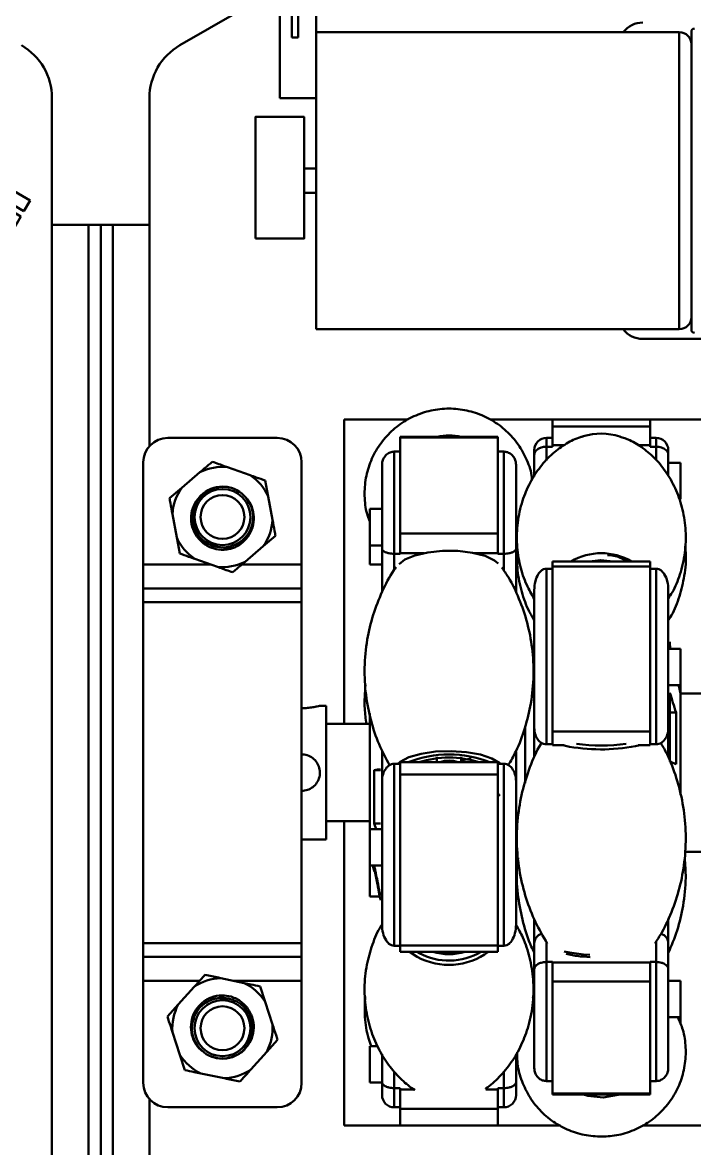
# Model space of a CAD drawing. Header units: millimetres. Extents: x 263 to 2983, y 441 to 2500.
# Drawn here: x 802.7 to 857.9, y 1646.9 to 1739.4 of the extents above; entities that cross this region are included whole.
import ezdxf

# ---------------------------------------------------------------- set-up
doc = ezdxf.new("R2010")
doc.units = ezdxf.units.MM
doc.header["$LTSCALE"] = 0.5
doc.layers.add('BOL', color=7, linetype='Continuous', lineweight=50)

# ---------------------------------------------------------------- blocks, each defined once
blk = doc.blocks.new('*U46')
at = {"layer": 'BOL'}
for p, q in [((-11.999, 6.192), (9.132, -6.008)), ((-1.803, 1.453), (-2.294, 0.589)), ((-0.071, 0.453), (-0.573, -0.405)), ((4.437, -3.297), (5.937, -0.699)), ((5.937, -0.699), (11.999, -4.199)), ((9.767, -4.065), (9.517, -4.498)), ((9.517, -4.498), (11.249, -5.498)), ((11.499, -5.065), (9.767, -4.065)), ((11.999, -4.199), (11.499, -5.065)), ((11.249, -5.498), (10.499, -6.797)), ((10.499, -6.797), (9.132, -6.008))]:
    blk.add_line(p, q, dxfattribs=at)
blk.add_lwpolyline([(-3.047, 6.797), (5.613, 1.797), (3.613, -1.667), (-5.047, 3.333)], close=True, dxfattribs=at)
blk = doc.blocks.new('*U47')
at = {"layer": 'BOL', "color": 0, "linetype": 'ByBlock', "lineweight": -2, "transparency": 16777216}
blk.add_blockref('*U46', (686.352, 1910.819), dxfattribs=at)
blk = doc.blocks.new('*U48')
at = {"layer": 'BOL'}
for p, q in [((-11.999, 6.192), (9.132, -6.008)), ((-1.803, 1.453), (-2.294, 0.589)), ((-0.071, 0.453), (-0.573, -0.405)), ((4.437, -3.297), (5.937, -0.699)), ((5.937, -0.699), (11.999, -4.199)), ((9.767, -4.065), (9.517, -4.498)), ((9.517, -4.498), (11.249, -5.498)), ((11.499, -5.065), (9.767, -4.065)), ((11.999, -4.199), (11.499, -5.065)), ((11.249, -5.498), (10.499, -6.797)), ((10.499, -6.797), (9.132, -6.008))]:
    blk.add_line(p, q, dxfattribs=at)
blk.add_lwpolyline([(-3.047, 6.797), (5.613, 1.797), (3.613, -1.667), (-5.047, 3.333)], close=True, dxfattribs=at)
blk = doc.blocks.new('*U49')
at = {"layer": 'BOL', "color": 0, "linetype": 'ByBlock', "lineweight": -2, "transparency": 16777216, "rotation": 120}
blk.add_blockref('*U48', (511.217, 1909.54), dxfattribs=at)

msp = doc.modelspace()

# ---------------------------------------------------------------- linework, layer by layer
at = {"layer": 'BOL'}
for p, q in [((824.683, 1742.726), (815.654, 1737.513)), ((856.654, 1738.587), (826.854, 1738.587)), ((856.654, 1714.187), (856.654, 1738.587)), ((857.654, 1714.137), (857.654, 1738.637)), ((805.154, 1722.757), (805.154, 1733.183)), ((813.154, 1733.183), (813.154, 1722.757)), ((805.154, 1632.757), (805.154, 1722.757)), ((805.154, 1722.757), (808.154, 1722.757)), ((808.154, 1632.757), (808.154, 1722.757)), ((808.154, 1722.757), (809.154, 1722.757)), ((809.154, 1632.757), (809.154, 1722.757)), ((810.154, 1722.757), (809.154, 1722.757)), ((810.154, 1722.757), (810.154, 1632.757)), ((813.154, 1722.757), (810.154, 1722.757)), ((813.154, 1722.757), (813.154, 1704.58)), ((826.854, 1714.187), (856.654, 1714.187)), ((853.654, 1713.387), (882.654, 1713.387)), ((834.388, 1706.757), (829.154, 1706.757)), ((829.154, 1706.757), (829.154, 1681.757)), ((846.254, 1706.757), (841.165, 1706.757)), ((854.254, 1706.757), (846.254, 1706.757)), ((846.254, 1706.757), (846.254, 1706.192)), ((846.254, 1706.192), (854.254, 1706.192)), ((846.254, 1704.67), (846.254, 1706.192)), ((854.254, 1706.757), (854.254, 1706.192)), ((859.154, 1706.757), (854.254, 1706.757)), ((854.254, 1706.192), (854.254, 1704.67)), ((814.654, 1705.257), (823.654, 1705.257)), ((841.754, 1705.342), (833.754, 1705.342)), ((833.754, 1705.291), (833.754, 1705.342)), ((841.754, 1705.291), (833.754, 1705.291)), ((833.754, 1697.406), (833.754, 1705.291)), ((841.754, 1705.342), (841.754, 1705.291)), ((841.754, 1697.406), (841.754, 1705.291)), ((846.254, 1705.257), (845.754, 1705.257)), ((845.754, 1705.257), (845.754, 1704.536)), ((854.754, 1705.257), (854.254, 1705.257)), ((854.754, 1704.536), (854.754, 1705.257)), ((833.254, 1704.128), (833.254, 1695.739)), ((833.254, 1704.128), (833.754, 1704.128)), ((842.254, 1704.128), (841.754, 1704.128)), ((842.254, 1695.739), (842.254, 1704.128)), ((844.754, 1703.851), (844.754, 1704.257)), ((845.754, 1704.536), (846.254, 1704.536)), ((845.754, 1704.536), (845.754, 1703.414)), ((846.254, 1704.67), (846.254, 1704.536)), ((847.23, 1704.67), (846.254, 1704.67)), ((854.254, 1704.67), (853.256, 1704.67)), ((854.254, 1704.67), (854.254, 1704.536)), ((854.754, 1704.536), (854.254, 1704.536)), ((854.754, 1703.456), (854.754, 1704.536)), ((855.754, 1703.851), (855.754, 1704.257)), ((812.654, 1694.863), (812.654, 1703.257)), ((825.654, 1694.863), (825.654, 1703.257)), ((844.754, 1702.1), (844.754, 1703.851)), ((855.754, 1703.851), (855.754, 1702.129)), ((856.754, 1703.218), (855.754, 1703.218)), ((856.754, 1703.218), (856.754, 1700.231)), ((817.306, 1702.438), (815.811, 1701.164)), ((821.418, 1702.198), (819.567, 1702.855)), ((832.254, 1696.144), (832.254, 1703.065)), ((843.254, 1703.065), (843.254, 1696.144)), ((822.909, 1700.448), (822.669, 1701.754)), ((815.811, 1701.164), (814.801, 1700.303)), ((817.63, 1700.699), (818.397, 1701.129)), ((823.266, 1698.517), (822.909, 1700.448)), ((832.254, 1699.427), (831.254, 1699.427)), ((831.254, 1699.404), (831.254, 1699.427)), ((856.754, 1700.231), (856.754, 1700.218)), ((815.042, 1698.997), (815.398, 1697.066)), ((831.254, 1696.427), (831.254, 1699.404)), ((815.398, 1697.066), (815.639, 1695.76)), ((822.496, 1696.35), (823.506, 1697.212)), ((833.754, 1697.406), (841.754, 1697.406)), ((833.754, 1695.796), (833.754, 1697.406)), ((841.754, 1697.406), (841.754, 1695.796)), ((818.317, 1696.401), (818.524, 1696.35)), ((821.002, 1695.076), (822.496, 1696.35)), ((831.254, 1696.427), (832.254, 1696.427)), ((831.254, 1694.865), (831.254, 1696.427)), ((832.254, 1693.136), (832.254, 1696.144)), ((833.254, 1695.739), (833.754, 1695.739)), ((833.254, 1695.739), (833.254, 1694.41)), ((833.754, 1695.739), (833.754, 1695.796)), ((835.673, 1695.796), (833.754, 1695.796)), ((841.754, 1695.796), (839.835, 1695.796)), ((841.754, 1695.739), (841.754, 1695.796)), ((842.254, 1695.739), (841.754, 1695.739)), ((842.254, 1694.364), (842.254, 1695.739)), ((843.254, 1696.144), (843.254, 1693.136)), ((812.654, 1694.863), (812.654, 1692.881)), ((812.654, 1694.863), (818.166, 1694.863)), ((816.89, 1695.316), (818.741, 1694.659)), ((820.752, 1694.863), (825.654, 1694.863)), ((825.654, 1694.863), (825.654, 1692.881)), ((831.254, 1694.865), (832.254, 1694.865)), ((854.254, 1695.106), (846.254, 1695.106)), ((846.254, 1694.69), (846.254, 1695.106)), ((854.254, 1695.106), (854.254, 1694.69)), ((845.754, 1694.514), (845.754, 1680.084)), ((845.754, 1694.514), (846.254, 1694.514)), ((854.254, 1694.69), (846.254, 1694.69)), ((846.254, 1694.69), (846.254, 1681.126)), ((854.254, 1694.69), (854.254, 1681.126)), ((854.754, 1694.514), (854.254, 1694.514)), ((854.754, 1680.084), (854.754, 1694.514)), ((832.254, 1692.607), (832.254, 1693.136)), ((843.254, 1693.136), (843.254, 1692.564)), ((812.654, 1692.881), (825.654, 1692.881)), ((812.654, 1691.757), (812.654, 1692.881)), ((825.654, 1691.757), (825.654, 1692.881)), ((844.754, 1681.424), (844.754, 1692.745)), ((855.754, 1692.745), (855.754, 1681.424)), ((812.654, 1663.757), (812.654, 1691.757)), ((812.654, 1691.757), (825.654, 1691.757)), ((825.654, 1663.757), (825.654, 1691.757)), ((855.89, 1688.506), (855.89, 1688.227)), ((856.754, 1687.935), (855.754, 1687.935)), ((855.89, 1688.227), (855.946, 1687.935)), ((856.754, 1687.935), (856.754, 1684.935)), ((855.754, 1684.935), (856.754, 1684.935)), ((856.754, 1684.255), (856.616, 1684.883)), ((856.754, 1684.935), (856.754, 1684.254)), ((855.89, 1684.302), (855.89, 1678.673)), ((863.254, 1684.257), (856.754, 1684.257)), ((856.754, 1675.949), (856.754, 1684.257)), ((856.754, 1684.254), (856.754, 1675.919)), ((827.654, 1683.257), (827.136, 1683.257)), ((827.654, 1683.257), (827.654, 1677.757)), ((831.254, 1673.088), (831.254, 1682.617)), ((831.254, 1682.571), (831.254, 1673.088)), ((855.89, 1682.696), (856.396, 1682.696)), ((856.396, 1678.449), (856.396, 1682.696)), ((831.254, 1681.757), (827.654, 1681.757)), ((844.004, 1681.587), (844.004, 1676.902)), ((844.004, 1676.903), (844.004, 1681.582)), ((844.754, 1679.04), (844.754, 1681.424)), ((846.254, 1681.126), (854.254, 1681.126)), ((846.254, 1680.01), (846.254, 1681.126)), ((854.254, 1681.126), (854.254, 1680.01)), ((855.754, 1681.424), (855.754, 1679.106)), ((845.754, 1680.084), (846.254, 1680.084)), ((846.254, 1680.01), (847.219, 1680.01)), ((847.649, 1679.888), (847.084, 1680.01)), ((853.289, 1680.01), (854.254, 1680.01)), ((854.754, 1680.084), (854.254, 1680.084)), ((832.254, 1677.028), (832.254, 1679.587)), ((843.254, 1679.462), (843.254, 1677.024)), ((833.254, 1678.488), (833.254, 1663.525)), ((833.254, 1678.488), (833.754, 1678.488)), ((841.754, 1678.613), (833.754, 1678.613)), ((833.754, 1677.608), (833.754, 1678.613)), ((836.754, 1679.056), (836.754, 1678.613)), ((838.754, 1678.613), (838.754, 1679.056)), ((841.754, 1678.613), (841.754, 1677.608)), ((842.254, 1678.488), (841.754, 1678.488)), ((842.254, 1663.525), (842.254, 1678.488)), ((827.654, 1677.757), (827.654, 1672.257)), ((831.612, 1677.968), (831.612, 1673.564)), ((832.118, 1677.968), (831.612, 1677.968)), ((841.754, 1677.608), (833.754, 1677.608)), ((833.754, 1663.544), (833.754, 1677.608)), ((841.754, 1663.544), (841.754, 1677.608)), ((832.254, 1665.289), (832.254, 1677.028)), ((843.254, 1677.028), (843.254, 1665.289)), ((827.654, 1673.757), (831.254, 1673.757)), ((829.154, 1673.757), (829.154, 1648.757)), ((831.612, 1673.564), (831.782, 1673.118)), ((832.118, 1673.564), (831.612, 1673.564)), ((832.254, 1673.118), (831.254, 1673.118)), ((831.254, 1673.088), (831.254, 1673.118)), ((831.254, 1670.118), (831.254, 1673.088)), ((825.654, 1672.257), (827.654, 1672.257)), ((843.254, 1670.757), (843.437, 1670.757)), ((857.119, 1671.257), (863.254, 1671.257)), ((831.254, 1670.118), (832.254, 1670.118)), ((831.254, 1667.59), (831.254, 1670.118)), ((831.504, 1670.118), (831.58, 1669.77)), ((831.612, 1670.111), (831.612, 1669.646)), ((831.612, 1669.646), (831.709, 1669.646)), ((831.254, 1667.59), (832.06, 1667.59)), ((844.754, 1663.731), (844.754, 1665.654)), ((855.754, 1665.75), (855.754, 1663.731)), ((812.654, 1663.757), (825.654, 1663.757)), ((812.654, 1663.757), (812.654, 1662.633)), ((825.654, 1663.757), (825.654, 1662.633)), ((833.254, 1663.525), (833.754, 1663.525)), ((833.754, 1663.544), (841.754, 1663.544)), ((833.754, 1663.034), (833.754, 1663.544)), ((841.754, 1663.544), (841.754, 1663.034)), ((842.254, 1663.525), (841.754, 1663.525)), ((844.754, 1661.604), (844.754, 1663.731)), ((845.754, 1663.829), (845.754, 1662.198)), ((854.754, 1662.198), (854.754, 1663.877)), ((855.754, 1663.731), (855.754, 1661.604)), ((812.654, 1662.633), (825.654, 1662.633)), ((812.654, 1660.651), (812.654, 1662.633)), ((825.654, 1660.651), (825.654, 1662.633)), ((833.754, 1663.034), (841.754, 1663.034)), ((835.149, 1662.616), (834.521, 1663.034)), ((835.294, 1662.932), (835.118, 1663.034)), ((847.649, 1662.969), (847.218, 1663.058)), ((847.362, 1662.867), (847.749, 1662.775)), ((844.754, 1653.479), (844.754, 1661.604)), ((845.754, 1662.198), (845.754, 1652.416)), ((845.754, 1662.198), (846.254, 1662.198)), ((846.254, 1662.198), (846.254, 1662.157)), ((846.254, 1662.157), (854.254, 1662.157)), ((846.254, 1660.599), (846.254, 1662.157)), ((854.754, 1662.198), (854.254, 1662.198)), ((854.254, 1662.198), (854.254, 1662.157)), ((854.254, 1662.157), (854.254, 1660.599)), ((854.754, 1652.416), (854.754, 1662.198)), ((855.754, 1661.604), (855.754, 1653.479)), ((812.654, 1652.257), (812.654, 1660.651)), ((812.654, 1660.651), (817.273, 1660.651)), ((820.938, 1660.469), (819.016, 1660.874)), ((820.074, 1660.651), (825.654, 1660.651)), ((825.654, 1652.257), (825.654, 1660.651)), ((854.254, 1660.599), (846.254, 1660.599)), ((846.254, 1660.599), (846.254, 1651.404)), ((854.254, 1660.599), (854.254, 1651.404)), ((856.754, 1660.657), (855.754, 1660.657)), ((856.754, 1660.657), (856.754, 1659.029)), ((816.831, 1660.158), (815.52, 1658.696)), ((822.65, 1658.935), (822.237, 1660.196)), ((819.668, 1659.204), (819.456, 1659.227)), ((823.261, 1657.068), (822.65, 1658.935)), ((844.754, 1658.968), (844.62, 1658.786)), ((856.754, 1659.029), (856.754, 1657.657)), ((815.52, 1658.696), (814.634, 1657.707)), ((855.754, 1657.657), (856.754, 1657.657)), ((856.754, 1657.646), (856.754, 1657.11)), ((815.047, 1656.446), (815.658, 1654.579)), ((822.788, 1654.818), (823.674, 1655.807)), ((831.893, 1655.295), (831.254, 1655.295)), ((831.254, 1655.265), (831.254, 1655.295)), ((831.254, 1652.296), (831.254, 1655.265)), ((815.658, 1654.579), (816.071, 1653.318)), ((821.477, 1653.356), (822.788, 1654.818)), ((832.254, 1652.338), (832.254, 1654.612)), ((843.254, 1654.634), (843.254, 1652.338)), ((833.254, 1653.21), (833.254, 1651.838)), ((842.254, 1651.838), (842.254, 1653.216)), ((843.254, 1653.419), (843.432, 1653.711)), ((817.37, 1653.045), (819.292, 1652.641)), ((831.254, 1652.296), (832.254, 1652.296)), ((832.254, 1651.257), (832.254, 1652.338)), ((843.254, 1652.338), (843.254, 1651.257)), ((845.754, 1652.416), (846.254, 1652.416)), ((854.754, 1652.416), (854.254, 1652.416)), ((833.254, 1651.838), (833.754, 1651.838)), ((833.254, 1651.838), (833.254, 1650.257)), ((833.754, 1651.715), (833.754, 1651.838)), ((833.754, 1650.131), (833.754, 1651.715)), ((833.754, 1651.715), (834.938, 1651.715)), ((840.766, 1651.715), (841.754, 1651.715)), ((842.254, 1651.838), (841.754, 1651.838)), ((841.754, 1651.715), (841.754, 1651.838)), ((841.754, 1651.715), (841.754, 1650.131)), ((842.254, 1650.257), (842.254, 1651.838)), ((846.254, 1651.404), (854.254, 1651.404)), ((846.254, 1651.313), (846.254, 1651.404)), ((854.254, 1651.404), (854.254, 1651.313)), ((813.154, 1650.934), (813.154, 1632.757)), ((846.254, 1651.313), (854.254, 1651.313)), ((814.654, 1650.257), (823.654, 1650.257)), ((833.254, 1650.257), (833.754, 1650.257)), ((841.754, 1650.131), (833.754, 1650.131)), ((833.754, 1648.757), (833.754, 1650.131)), ((841.754, 1650.257), (842.254, 1650.257)), ((841.754, 1648.757), (841.754, 1650.131)), ((829.154, 1648.757), (833.754, 1648.757)), ((833.754, 1648.757), (841.754, 1648.757)), ((841.754, 1648.757), (846.909, 1648.757)), ((853.625, 1648.757), (859.154, 1648.757))]:
    msp.add_line(p, q, dxfattribs=at)
at = {"layer": 'BOL', "flags": 128}
for points in [[(833.661, 1694.871), (834.125, 1695.257), (834.939, 1695.608), (836.002, 1695.856), (837.222, 1695.981), (838.488, 1695.97), (839.689, 1695.824), (840.719, 1695.557), (841.484, 1695.193), (841.793, 1694.934)], [(849.271, 1695.106), (850.214, 1695.221), (851.236, 1695.106)], [(849.688, 1695.106), (850.657, 1695.126), (850.82, 1695.106)], [(833.552, 1678.488), (833.734, 1678.637), (834.466, 1679.016), (835.465, 1679.306), (836.649, 1679.482), (837.923, 1679.531), (839.183, 1679.448), (840.327, 1679.24), (841.263, 1678.924), (841.915, 1678.526), (841.956, 1678.488)], [(839.566, 1678.918), (838.86, 1678.793), (838.754, 1678.78)], [(849.324, 1662.782), (848.789, 1662.82), (847.649, 1662.969)], [(850.404, 1651.062), (849.145, 1651.206), (848.805, 1651.313)], [(851.703, 1651.313), (851.649, 1651.294), (850.404, 1651.062)]]:
    msp.add_lwpolyline(points, dxfattribs=at)
at = {"layer": 'BOL'}
for centre, radius in [((819.154, 1698.757), 2.3), ((819.154, 1698.757), 1.8), ((819.154, 1656.757), 2.3), ((819.154, 1656.757), 1.8)]:
    msp.add_circle(centre, radius, dxfattribs=at)
for centre, radius, start, end in [((853.654, 1737.387), 2, 90, 143.1301), ((856.654, 1737.587), 1, 0, 90), ((857.904, 1738.637), 0.25, 90, 180), ((800.154, 1733.183), 5, 0, 60), ((818.154, 1733.183), 5, 120, 180), ((856.654, 1715.187), 1, 270, 0), ((853.654, 1715.387), 2, 216.8699, 270), ((857.904, 1714.137), 0.25, 180, 270), ((814.654, 1703.257), 2, 90, 180), ((823.654, 1703.257), 2, 0, 90), ((837.754, 1701.2), 4.257, 76.65497, 103.34503), ((845.754, 1704.257), 1, 90, 180), ((850.254, 1700.326), 5.281, 73.26824, 106.24186), ((854.754, 1704.257), 1, 0, 90), ((819.154, 1698.757), 4.119, 84.24467, 116.65517), ((819.154, 1698.757), 4.119, 24.24467, 56.65517), ((819.154, 1698.757), 4.119, 144.24467, 176.65517), ((819.178, 1698.745), 2.491, 129.84671, 45.14418), ((819.154, 1698.757), 2.5, 44.54596, 135.07299), ((819.154, 1698.757), 4.119, 324.24467, 356.65517), ((819.154, 1698.757), 4.119, 204.24467, 236.65517), ((850.254, 1690.916), 4.871, 59.32919, 120.67081), ((819.154, 1698.757), 4.119, 264.24467, 296.65517), ((850.225, 1694.734), 15.067, 260.156, 282.25654), ((850.254, 1695.424), 15.444, 262.38834, 277.61166), ((837.754, 1670.088), 9.163, 68.48498, 111.51502), ((837.754, 1670.776), 8.216, 72.52907, 107.47093), ((837.754, 1676.601), 2.146, 69.66164, 110.33836), ((837.74, 1667.407), 5.446, 241.60054, 306.59479), ((837.751, 1667.508), 5.194, 241.76622, 300.53232), ((837.754, 1667.371), 4.533, 253.09425, 286.90575), ((837.754, 1667.109), 4.234, 254.22417, 285.77583), ((819.154, 1656.757), 4.119, 91.92139, 124.33189), ((819.154, 1656.757), 4.119, 31.92139, 64.33189), ((819.128, 1656.766), 2.491, 317.52244, 232.81999), ((819.154, 1656.757), 4.119, 151.92139, 184.33189), ((819.154, 1656.757), 4.119, 331.92139, 4.33189), ((819.154, 1656.757), 2.5, 232.22268, 322.74971), ((819.154, 1656.757), 4.119, 211.92139, 244.33189), ((819.154, 1656.757), 4.119, 271.92139, 304.33189), ((814.654, 1652.257), 2, 180, 270), ((823.654, 1652.257), 2, 270, 0), ((833.254, 1651.257), 1, 180, 270), ((842.254, 1651.257), 1, 270, 0)]:
    msp.add_arc(centre, radius, start, end, dxfattribs=at)
for points, knots in [([(844.571, 1701.815), (844.56, 1701.937), (844.507, 1702.551), (844.101, 1703.605), (843.365, 1704.893), (842.35, 1705.987), (841.134, 1706.843), (839.764, 1707.421), (838.303, 1707.695), (836.816, 1707.653), (835.371, 1707.297), (834.033, 1706.642), (832.864, 1705.716), (831.916, 1704.563), (831.235, 1703.234), (830.846, 1701.789), (830.792, 1700.302), (830.935, 1699.143), (831.191, 1698.541), (831.254, 1698.394)], [0, 0, 0, 0, 0.015888, 0.080297, 0.144595, 0.20877, 0.272834, 0.336815, 0.400757, 0.464712, 0.528731, 0.592839, 0.657056, 0.721387, 0.785813, 0.850297, 0.914797, 0.979262, 1, 1, 1, 1]), ([(848.79, 1705.382), (848.707, 1705.363), (848.19, 1705.246), (847.335, 1704.787), (846.217, 1703.986), (845.211, 1702.894), (844.366, 1701.581), (843.718, 1700.032), (843.34, 1698.312), (843.282, 1696.509), (843.546, 1694.784), (844.03, 1693.271), (844.532, 1692.418), (844.754, 1692.043)], [0, 0, 0, 0, 0.015056, 0.094005, 0.182508, 0.277041, 0.375733, 0.477292, 0.59185, 0.704073, 0.812896, 0.917552, 1, 1, 1, 1]), ([(855.754, 1692.066), (855.864, 1692.228), (856.276, 1692.833), (856.766, 1694.102), (857.166, 1695.812), (857.226, 1697.617), (856.976, 1699.348), (856.448, 1700.94), (855.693, 1702.339), (854.77, 1703.511), (853.731, 1704.421), (852.743, 1705.049), (852.042, 1705.275), (851.761, 1705.365)], [0, 0, 0, 0, 0.037401, 0.139313, 0.254387, 0.367139, 0.476485, 0.58167, 0.682058, 0.776932, 0.865378, 0.946159, 1, 1, 1, 1]), ([(832.254, 1703.065), (832.266, 1703.191), (832.29, 1703.442), (832.481, 1703.774), (832.758, 1704.012), (833.034, 1704.117), (833.201, 1704.125), (833.254, 1704.128)], [0, 0, 0, 0, 0.232822, 0.465922, 0.690665, 0.901625, 1, 1, 1, 1]), ([(842.254, 1704.128), (842.361, 1704.117), (842.576, 1704.096), (842.864, 1703.929), (843.09, 1703.681), (843.23, 1703.379), (843.246, 1703.164), (843.254, 1703.065)], [0, 0, 0, 0, 0.198831, 0.397495, 0.600961, 0.815771, 1, 1, 1, 1]), ([(845.754, 1704.536), (845.674, 1704.533), (845.515, 1704.525), (845.274, 1704.464), (845.014, 1704.342), (844.805, 1704.131), (844.754, 1703.951), (844.754, 1703.852), (844.754, 1703.851)], [0, 0, 0, 0, 0.107631, 0.214427, 0.382779, 0.663957, 0.997031, 1, 1, 1, 1]), ([(855.754, 1703.851), (855.754, 1703.852), (855.753, 1703.951), (855.702, 1704.131), (855.494, 1704.342), (855.233, 1704.464), (854.992, 1704.525), (854.834, 1704.533), (854.754, 1704.536)], [0, 0, 0, 0, 0.002969, 0.336044, 0.617225, 0.785573, 0.892375, 1, 1, 1, 1]), ([(818.316, 1703.299), (818.213, 1703.212), (817.881, 1702.929), (817.541, 1702.638), (817.306, 1702.438)], [0, 0, 0, 0, 0.309695, 1, 1, 1, 1]), ([(819.567, 1702.855), (819.505, 1702.877), (819.083, 1703.027), (818.669, 1703.174), (818.316, 1703.299)], [0, 0, 0, 0, 0.145987, 1, 1, 1, 1]), ([(822.669, 1701.754), (822.424, 1701.84), (822.012, 1701.987), (821.59, 1702.137), (821.418, 1702.198)], [0, 0, 0, 0, 0.592744, 1, 1, 1, 1]), ([(818.101, 1696.282), (817.957, 1696.36), (817.551, 1696.577), (817.012, 1697.134), (816.624, 1697.948), (816.529, 1698.842), (816.744, 1699.701), (817.096, 1700.243), (817.342, 1700.482), (817.384, 1700.523)], [0, 0, 0, 0, 0.097303, 0.273047, 0.448793, 0.624622, 0.796264, 0.965294, 1, 1, 1, 1]), ([(818.397, 1701.129), (818.692, 1701.187), (819.292, 1701.305), (820.052, 1701.148), (820.395, 1700.884), (820.492, 1700.81)], [0, 0, 0, 0, 0.410945, 0.833909, 1, 1, 1, 1]), ([(818.454, 1700.948), (818.444, 1700.982), (818.424, 1701.042), (818.405, 1701.102), (818.397, 1701.129)], [0, 0, 0, 0, 0.560125, 1, 1, 1, 1]), ([(820.936, 1700.511), (821.049, 1700.392), (821.355, 1700.068), (821.671, 1699.396), (821.775, 1698.539), (821.592, 1697.68), (821.13, 1696.922), (820.594, 1696.474), (820.241, 1696.303), (820.152, 1696.26)], [0, 0, 0, 0, 0.096546, 0.261814, 0.426972, 0.597503, 0.769408, 0.941263, 1, 1, 1, 1]), ([(814.801, 1700.303), (814.826, 1700.17), (814.905, 1699.741), (814.986, 1699.301), (815.042, 1698.997)], [0, 0, 0, 0, 0.309681, 1, 1, 1, 1]), ([(823.506, 1697.212), (823.482, 1697.344), (823.403, 1697.774), (823.322, 1698.213), (823.266, 1698.517)], [0, 0, 0, 0, 0.309684, 1, 1, 1, 1]), ([(815.639, 1695.76), (815.883, 1695.674), (816.296, 1695.527), (816.718, 1695.377), (816.89, 1695.316)], [0, 0, 0, 0, 0.5927321, 1, 1, 1, 1]), ([(820.152, 1696.26), (820.124, 1696.249), (819.988, 1696.196), (819.558, 1696.074), (818.87, 1696.027), (818.342, 1696.202), (818.101, 1696.282)], [0, 0, 0, 0, 0.041745, 0.209044, 0.639793, 1, 1, 1, 1]), ([(819.983, 1696.421), (819.967, 1696.411), (819.676, 1696.245), (818.986, 1696.214), (818.404, 1696.411), (818.119, 1696.507)], [0, 0, 0, 0, 0.029332, 0.526068, 1, 1, 1, 1]), ([(833.254, 1695.739), (833.174, 1695.741), (833.015, 1695.746), (832.774, 1695.785), (832.514, 1695.862), (832.305, 1695.989), (832.254, 1696.089), (832.254, 1696.143), (832.254, 1696.144)], [0, 0, 0, 0, 0.107638, 0.214422, 0.382772, 0.663944, 0.997032, 1, 1, 1, 1]), ([(843.254, 1696.144), (843.254, 1696.143), (843.253, 1696.089), (843.202, 1695.989), (842.994, 1695.862), (842.733, 1695.785), (842.492, 1695.746), (842.334, 1695.741), (842.254, 1695.739)], [0, 0, 0, 0, 0.002968, 0.336056, 0.617227, 0.785578, 0.892368, 1, 1, 1, 1]), ([(843.342, 1696.269), (843.332, 1695.64), (843.314, 1694.406), (843.687, 1692.63), (844.174, 1691.222), (844.624, 1690.483), (844.78, 1690.228)], [0, 0, 0, 0, 0.296082, 0.581882, 0.855748, 1, 1, 1, 1]), ([(855.731, 1690.227), (855.828, 1690.377), (856.229, 1690.993), (856.706, 1692.245), (857.111, 1693.973), (857.251, 1695.379), (857.15, 1696.185), (857.127, 1696.362)], [0, 0, 0, 0, 0.0853544, 0.3510381, 0.621511, 0.916985, 1, 1, 1, 1]), ([(819.992, 1694.215), (820.094, 1694.303), (820.426, 1694.586), (820.767, 1694.876), (821.002, 1695.076)], [0, 0, 0, 0, 0.309714, 1, 1, 1, 1]), ([(850.776, 1695.628), (850.805, 1695.627), (851.208, 1695.626), (851.793, 1695.457), (852.251, 1695.193), (852.403, 1695.106)], [0, 0, 0, 0, 0.050149, 0.684626, 1, 1, 1, 1]), ([(818.741, 1694.659), (818.802, 1694.637), (819.225, 1694.487), (819.638, 1694.34), (819.992, 1694.215)], [0, 0, 0, 0, 0.145973, 1, 1, 1, 1]), ([(833.413, 1694.626), (833.352, 1694.545), (832.897, 1693.936), (832.235, 1692.625), (831.477, 1690.72), (830.978, 1688.617), (830.768, 1686.407), (830.882, 1684.168), (831.297, 1682.054), (831.944, 1680.103), (832.563, 1678.933), (832.862, 1678.367)], [0, 0, 0, 0, 0.018081, 0.136081, 0.256257, 0.377703, 0.512077, 0.64187, 0.766847, 0.887187, 1, 1, 1, 1]), ([(842.591, 1678.325), (842.816, 1678.713), (843.382, 1679.69), (844.022, 1681.417), (844.533, 1683.512), (844.739, 1685.724), (844.624, 1687.961), (844.215, 1690.08), (843.541, 1692.031), (842.823, 1693.551), (842.269, 1694.352), (842.084, 1694.619)], [0, 0, 0, 0, 0.078967, 0.198677, 0.319654, 0.453507, 0.582798, 0.707292, 0.827166, 0.942385, 1, 1, 1, 1]), ([(844.754, 1692.745), (844.754, 1692.747), (844.754, 1692.995), (844.805, 1693.451), (845.014, 1694), (845.274, 1694.323), (845.515, 1694.484), (845.674, 1694.504), (845.754, 1694.514)], [0, 0, 0, 0, 0.002991, 0.336056, 0.61722, 0.78558, 0.892369, 1, 1, 1, 1]), ([(854.754, 1694.514), (854.834, 1694.504), (854.992, 1694.484), (855.233, 1694.323), (855.494, 1694), (855.702, 1693.451), (855.753, 1692.995), (855.754, 1692.747), (855.754, 1692.745)], [0, 0, 0, 0, 0.107625, 0.21442, 0.382776, 0.663943, 0.997009, 1, 1, 1, 1]), ([(832.363, 1692.799), (832.338, 1692.835), (832.267, 1692.938), (832.254, 1693.058), (832.254, 1693.134), (832.254, 1693.136)], [0, 0, 0, 0, 0.350214, 0.9836, 1, 1, 1, 1]), ([(843.254, 1693.136), (843.254, 1693.134), (843.253, 1693.058), (843.238, 1692.931), (843.162, 1692.822), (843.132, 1692.779)], [0, 0, 0, 0, 0.015453, 0.612271, 1, 1, 1, 1]), ([(830.896, 1684.96), (830.847, 1684.307), (830.766, 1683.236), (830.91, 1682.173), (830.967, 1681.757)], [0, 0, 0, 0, 0.609022, 1, 1, 1, 1]), ([(856.396, 1682.696), (856.308, 1682.963), (856.133, 1683.498), (855.971, 1684.034), (855.89, 1684.302)], [0, 0, 0, 0, 0.499979, 1, 1, 1, 1]), ([(825.654, 1683.049), (825.819, 1683.053), (826.149, 1683.062), (826.592, 1683.127), (826.931, 1683.198), (827.132, 1683.251), (827.135, 1683.252), (827.136, 1683.252)], [0, 0, 0, 0, 0.20935, 0.418509, 0.632629, 0.85028, 1, 1, 1, 1]), ([(844.754, 1681.424), (844.754, 1681.422), (844.754, 1681.237), (844.805, 1680.893), (845.014, 1680.477), (845.274, 1680.231), (845.515, 1680.107), (845.674, 1680.091), (845.754, 1680.084)], [0, 0, 0, 0, 0.002987, 0.336054, 0.617241, 0.785573, 0.89237, 1, 1, 1, 1]), ([(854.754, 1680.084), (854.834, 1680.091), (854.992, 1680.107), (855.233, 1680.231), (855.494, 1680.477), (855.702, 1680.893), (855.753, 1681.237), (855.754, 1681.422), (855.754, 1681.424)], [0, 0, 0, 0, 0.107623, 0.214427, 0.382755, 0.663945, 0.997013, 1, 1, 1, 1]), ([(845.344, 1680.204), (845.322, 1680.17), (844.928, 1679.549), (844.371, 1678.198), (843.719, 1676.179), (843.352, 1674.002), (843.277, 1671.758), (843.519, 1669.518), (844.045, 1667.416), (844.796, 1665.467), (845.478, 1664.295), (845.813, 1663.721)], [0, 0, 0, 0, 0.007058, 0.12865, 0.251514, 0.37511, 0.509395, 0.638931, 0.763761, 0.884153, 1, 1, 1, 1]), ([(854.647, 1663.707), (854.847, 1664.011), (855.428, 1664.897), (856.145, 1666.529), (856.786, 1668.555), (857.157, 1670.73), (857.23, 1672.975), (856.99, 1675.215), (856.458, 1677.315), (855.837, 1678.981), (855.318, 1679.887), (855.143, 1680.194)], [0, 0, 0, 0, 0.0634976, 0.1847975, 0.3073652, 0.4306642, 0.564626, 0.69385, 0.8183792, 0.9384792, 1, 1, 1, 1]), ([(825.654, 1676.257), (825.819, 1676.273), (826.149, 1676.305), (826.591, 1676.553), (826.935, 1676.923), (827.139, 1677.394), (827.174, 1677.903), (827.045, 1678.387), (826.767, 1678.805), (826.363, 1679.105), (825.966, 1679.258), (825.724, 1679.242), (825.654, 1679.237)], [0, 0, 0, 0, 0.104631, 0.209169, 0.31618, 0.424964, 0.531118, 0.634495, 0.738966, 0.846777, 0.955271, 1, 1, 1, 1]), ([(833.254, 1678.488), (833.174, 1678.48), (833.015, 1678.463), (832.774, 1678.329), (832.514, 1678.061), (832.305, 1677.607), (832.254, 1677.232), (832.254, 1677.03), (832.254, 1677.028)], [0, 0, 0, 0, 0.107637, 0.214419, 0.382766, 0.663929, 0.997024, 1, 1, 1, 1]), ([(843.254, 1677.028), (843.254, 1677.03), (843.253, 1677.232), (843.202, 1677.607), (842.994, 1678.061), (842.733, 1678.329), (842.492, 1678.463), (842.334, 1678.48), (842.254, 1678.488)], [0, 0, 0, 0, 0.002976, 0.336072, 0.617234, 0.785581, 0.892369, 1, 1, 1, 1]), ([(855.89, 1678.673), (855.971, 1678.636), (856.133, 1678.561), (856.308, 1678.486), (856.396, 1678.449)], [0, 0, 0, 0, 0.499981, 1, 1, 1, 1]), ([(832.118, 1678.036), (832.037, 1678.025), (831.875, 1678.002), (831.7, 1677.979), (831.612, 1677.968)], [0, 0, 0, 0, 0.49998, 1, 1, 1, 1]), ([(841.819, 1676.014), (841.837, 1675.983), (841.874, 1675.923), (841.91, 1675.866), (841.928, 1675.838)], [0, 0, 0, 0, 0.5006384, 1, 1, 1, 1]), ([(843.417, 1670.757), (843.379, 1670.425), (843.257, 1669.353), (843.391, 1667.547), (843.802, 1665.44), (844.277, 1663.911), (844.67, 1663.138), (844.754, 1662.974)], [0, 0, 0, 0, 0.124937, 0.403628, 0.671968, 0.93036, 1, 1, 1, 1]), ([(832.118, 1667.623), (832.037, 1668.038), (831.875, 1668.869), (831.7, 1669.697), (831.612, 1670.111)], [0, 0, 0, 0, 0.499993, 1, 1, 1, 1]), ([(855.754, 1662.92), (856.014, 1663.538), (856.543, 1664.795), (857.02, 1666.887), (857.245, 1668.893), (857.144, 1670.201), (857.102, 1670.74)], [0, 0, 0, 0, 0.251445, 0.511257, 0.798744, 1, 1, 1, 1]), ([(831.655, 1669.646), (831.728, 1669.289), (831.889, 1668.504), (832.037, 1667.717), (832.118, 1667.288)], [0, 0, 0, 0, 0.454962, 1, 1, 1, 1]), ([(832.254, 1665.278), (832.226, 1665.238), (831.886, 1664.744), (831.438, 1663.631), (830.946, 1661.927), (830.767, 1660.086), (830.901, 1658.228), (831.329, 1656.489), (832, 1654.93), (832.856, 1653.589), (833.839, 1652.511), (834.555, 1651.913), (834.933, 1651.685), (834.938, 1651.681)], [0, 0, 0, 0, 0.009609, 0.11984, 0.232313, 0.356289, 0.476778, 0.592843, 0.703851, 0.809144, 0.907805, 0.998623, 1, 1, 1, 1]), ([(833.254, 1663.525), (833.174, 1663.535), (833.015, 1663.555), (832.774, 1663.717), (832.514, 1664.038), (832.305, 1664.586), (832.254, 1665.04), (832.254, 1665.287), (832.254, 1665.289)], [0, 0, 0, 0, 0.107641, 0.214421, 0.382763, 0.66394, 0.997023, 1, 1, 1, 1]), ([(840.742, 1651.803), (840.757, 1651.811), (841.182, 1652.052), (841.916, 1652.766), (842.914, 1653.94), (843.728, 1655.372), (844.348, 1657.028), (844.69, 1658.851), (844.712, 1660.748), (844.414, 1662.549), (843.928, 1664.068), (843.448, 1664.905), (843.254, 1665.245)], [0, 0, 0, 0, 0.003735, 0.103692, 0.209704, 0.320039, 0.433294, 0.560931, 0.685422, 0.805735, 0.921165, 1, 1, 1, 1]), ([(843.254, 1665.289), (843.254, 1665.287), (843.253, 1665.04), (843.202, 1664.586), (842.994, 1664.038), (842.733, 1663.717), (842.492, 1663.555), (842.334, 1663.535), (842.254, 1663.525)], [0, 0, 0, 0, 0.002978, 0.33606, 0.617236, 0.785579, 0.892366, 1, 1, 1, 1]), ([(844.754, 1663.731), (844.754, 1663.733), (844.754, 1663.816), (844.784, 1663.995), (844.922, 1664.237), (845.127, 1664.43), (845.3, 1664.497), (845.373, 1664.525)], [0, 0, 0, 0, 0.006329, 0.250272, 0.535647, 0.803179, 1, 1, 1, 1]), ([(855.156, 1664.515), (855.222, 1664.49), (855.386, 1664.426), (855.586, 1664.237), (855.723, 1663.995), (855.754, 1663.816), (855.754, 1663.733), (855.754, 1663.731)], [0, 0, 0, 0, 0.180902, 0.453736, 0.744768, 0.993546, 1, 1, 1, 1]), ([(847.749, 1662.775), (847.922, 1662.746), (848.415, 1662.663), (848.984, 1662.623), (849.353, 1662.597)], [0, 0, 0, 0, 0.3500699, 1, 1, 1, 1]), ([(844.754, 1661.604), (844.754, 1661.605), (844.754, 1661.683), (844.805, 1661.835), (845.014, 1662.02), (845.274, 1662.131), (845.515, 1662.187), (845.674, 1662.194), (845.754, 1662.198)], [0, 0, 0, 0, 0.00297, 0.336053, 0.617226, 0.785579, 0.892369, 1, 1, 1, 1]), ([(854.754, 1662.198), (854.834, 1662.194), (854.992, 1662.187), (855.233, 1662.131), (855.494, 1662.02), (855.702, 1661.835), (855.753, 1661.683), (855.754, 1661.605), (855.754, 1661.604)], [0, 0, 0, 0, 0.107625, 0.214421, 0.38277, 0.663947, 0.99703, 1, 1, 1, 1]), ([(817.717, 1661.147), (817.627, 1661.046), (817.335, 1660.721), (817.037, 1660.388), (816.831, 1660.158)], [0, 0, 0, 0, 0.309675, 1, 1, 1, 1]), ([(819.016, 1660.874), (818.952, 1660.887), (818.513, 1660.979), (818.084, 1661.07), (817.717, 1661.147)], [0, 0, 0, 0, 0.145986, 1, 1, 1, 1]), ([(822.237, 1660.196), (821.983, 1660.25), (821.555, 1660.34), (821.116, 1660.432), (820.938, 1660.469)], [0, 0, 0, 0, 0.592745, 1, 1, 1, 1]), ([(817.622, 1654.781), (817.494, 1654.884), (817.147, 1655.163), (816.744, 1655.788), (816.527, 1656.623), (816.593, 1657.499), (816.951, 1658.312), (817.422, 1658.828), (817.748, 1659.044), (817.831, 1659.099)], [0, 0, 0, 0, 0.096552, 0.261811, 0.426976, 0.597499, 0.769404, 0.941266, 1, 1, 1, 1]), ([(817.817, 1658.828), (817.858, 1658.863), (818.123, 1659.096), (818.793, 1659.284), (819.381, 1659.199), (819.675, 1659.157)], [0, 0, 0, 0, 0.083096, 0.543252, 1, 1, 1, 1]), ([(817.831, 1659.099), (817.857, 1659.113), (817.985, 1659.184), (818.395, 1659.363), (819.071, 1659.5), (819.617, 1659.397), (819.866, 1659.351)], [0, 0, 0, 0, 0.041741, 0.209038, 0.639787, 1, 1, 1, 1]), ([(819.866, 1659.351), (820.02, 1659.293), (820.451, 1659.132), (821.059, 1658.652), (821.553, 1657.897), (821.766, 1657.023), (821.669, 1656.144), (821.391, 1655.56), (821.18, 1655.29), (821.144, 1655.244)], [0, 0, 0, 0, 0.0973015, 0.2730539, 0.4487983, 0.6246289, 0.7962725, 0.9652962, 1, 1, 1, 1]), ([(830.871, 1659.372), (830.846, 1658.802), (830.794, 1657.652), (831.005, 1656.256), (831.296, 1655.492), (831.383, 1655.266)], [0, 0, 0, 0, 0.409732, 0.825626, 1, 1, 1, 1]), ([(844.654, 1658.833), (844.664, 1658.95), (844.677, 1659.105), (844.648, 1659.257), (844.641, 1659.295)], [0, 0, 0, 0, 0.752789, 1, 1, 1, 1]), ([(814.634, 1657.707), (814.676, 1657.579), (814.812, 1657.164), (814.951, 1656.739), (815.047, 1656.446)], [0, 0, 0, 0, 0.309698, 1, 1, 1, 1]), ([(816.972, 1657.486), (816.939, 1657.497), (816.879, 1657.517), (816.819, 1657.537), (816.793, 1657.546)], [0, 0, 0, 0, 0.560034, 1, 1, 1, 1]), ([(823.674, 1655.807), (823.632, 1655.935), (823.496, 1656.35), (823.357, 1656.775), (823.261, 1657.068)], [0, 0, 0, 0, 0.309703, 1, 1, 1, 1]), ([(850.498, 1647.855), (850.712, 1647.868), (851.417, 1647.913), (852.592, 1648.203), (853.933, 1648.846), (855.109, 1649.764), (856.064, 1650.911), (856.755, 1652.235), (857.152, 1653.677), (857.225, 1655.166), (857.036, 1656.522), (856.692, 1657.311), (856.547, 1657.646)], [0, 0, 0, 0, 0.047252, 0.155635, 0.264337, 0.373232, 0.48232, 0.591568, 0.700925, 0.810307, 0.919634, 1, 1, 1, 1]), ([(821.077, 1655.184), (821.073, 1655.176), (820.912, 1654.883), (820.319, 1654.508), (819.419, 1654.234), (818.688, 1654.233), (818.367, 1654.411), (818.329, 1654.432)], [0, 0, 0, 0, 0.008482, 0.330022, 0.639137, 0.956704, 1, 1, 1, 1]), ([(843.359, 1654.787), (843.353, 1654.528), (843.334, 1653.774), (843.647, 1652.549), (844.261, 1651.195), (845.162, 1650.005), (846.289, 1649.033), (847.596, 1648.327), (849.022, 1647.893), (850.007, 1647.868), (850.498, 1647.855)], [0, 0, 0, 0, 0.06989, 0.203476, 0.336863, 0.469993, 0.602874, 0.735551, 0.868097, 1, 1, 1, 1]), ([(816.071, 1653.318), (816.325, 1653.264), (816.753, 1653.174), (817.191, 1653.082), (817.37, 1653.045)], [0, 0, 0, 0, 0.592742, 1, 1, 1, 1]), ([(820.591, 1652.368), (820.681, 1652.468), (820.972, 1652.793), (821.271, 1653.126), (821.477, 1653.356)], [0, 0, 0, 0, 0.309697, 1, 1, 1, 1]), ([(845.754, 1652.416), (845.646, 1652.427), (845.431, 1652.448), (845.143, 1652.615), (844.918, 1652.863), (844.778, 1653.164), (844.761, 1653.379), (844.754, 1653.479)], [0, 0, 0, 0, 0.198826, 0.397469, 0.60096, 0.815735, 1, 1, 1, 1]), ([(855.754, 1653.479), (855.742, 1653.353), (855.717, 1653.101), (855.527, 1652.77), (855.25, 1652.531), (854.973, 1652.427), (854.807, 1652.419), (854.754, 1652.416)], [0, 0, 0, 0, 0.232853, 0.465959, 0.690696, 0.90164, 1, 1, 1, 1]), ([(819.292, 1652.641), (819.356, 1652.627), (819.795, 1652.535), (820.224, 1652.445), (820.591, 1652.368)], [0, 0, 0, 0, 0.145983, 1, 1, 1, 1]), ([(832.254, 1652.338), (832.254, 1652.338), (832.254, 1652.264), (832.305, 1652.132), (832.514, 1651.978), (832.774, 1651.89), (833.015, 1651.846), (833.174, 1651.841), (833.254, 1651.838)], [0, 0, 0, 0, 0.002979, 0.336049, 0.617226, 0.785578, 0.892365, 1, 1, 1, 1]), ([(842.254, 1651.838), (842.334, 1651.841), (842.492, 1651.846), (842.733, 1651.89), (842.994, 1651.978), (843.202, 1652.132), (843.253, 1652.264), (843.254, 1652.338), (843.254, 1652.338)], [0, 0, 0, 0, 0.107629, 0.214422, 0.382774, 0.66395, 0.997021, 1, 1, 1, 1])]:
    msp.add_open_spline(points, degree=3, knots=knots, dxfattribs=at)

# ---------------------------------------------------------------- block references
for name, p in [('*U47', (105, -181.865)), ('*U49', (315, -181.865))]:
    msp.add_blockref(name, p, dxfattribs=at)

doc.saveas('drawing.dxf')
